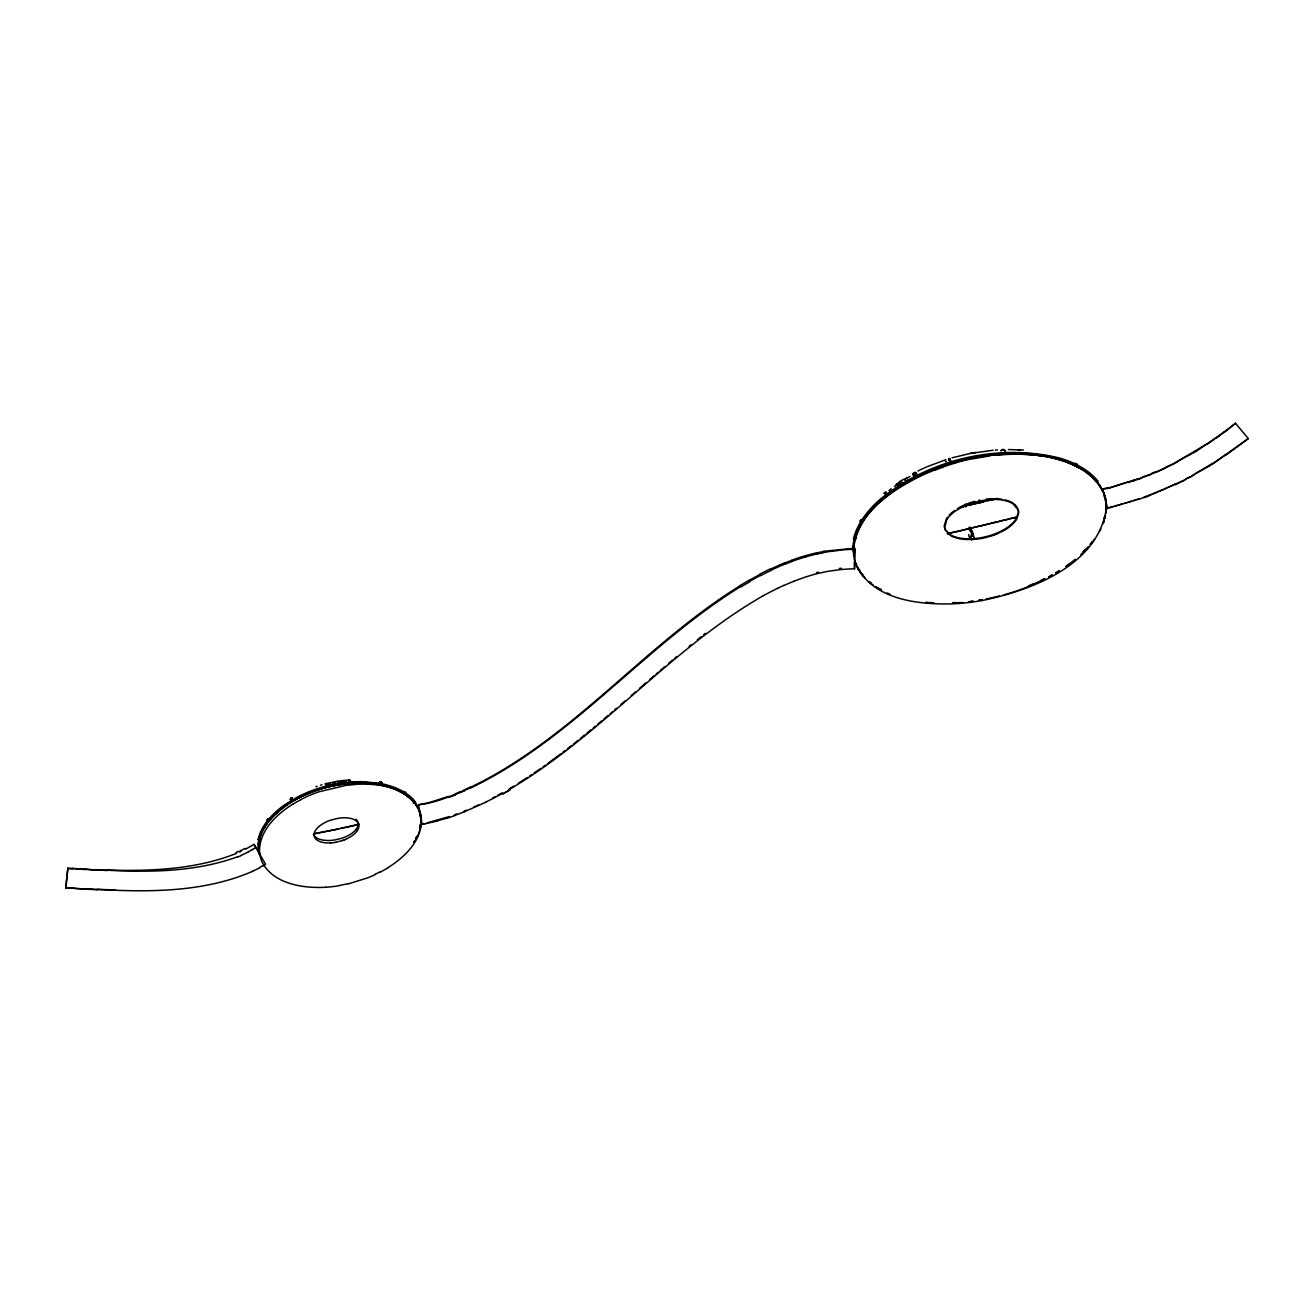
<?xml version="1.0" encoding="UTF-8"?>
<svg xmlns="http://www.w3.org/2000/svg" width="1314" height="1314" viewBox="0 0 1314 1314"><rect width="100%" height="100%" fill="white"/><g stroke="black" fill="none" stroke-linecap="round" stroke-linejoin="round"><path stroke-width="1.5" d="M326.102 785.181C325.658 782.799 326.841 785.148 326.677 783.522L335.596 781.666A49.604 26.608 73.9 0 1 337.797 781.272L341.903 780.68A100.899 95.101 82.3 0 1 344.629 780.368L348.686 780.073L349.31 781.748L348.851 780.007L348.752 781.567M853.016 550.829L852.967 548.168M853.624 545.606L853.607 553.095M853.525 550.763L853.525 548.267M1106.372 508.288L1106.372 505.775A42.574 40.603 -21.1 0 0 1103.152 491.37M854.297 561.85L854.527 568.798L852.408 568.831A146.807 138.923 -24.6 0 0 846.068 569.192A145.443 137.724 -24.7 0 0 841.863 569.471M854.626 552.094L854.773 548.201L823.747 551.289M854.527 568.798L855.217 549.351L850.372 549.449A167.617 158.452 -24.8 0 0 838.381 550.205M915.743 472.712L913.23 474.026L915.579 472.564L913.214 473.828L915.743 472.712L916.646 473.73L914.593 472.991L913.23 474.288A44.364 27.61 71.1 0 0 912.557 474.995M258.168 844.146L258.152 846.035A31.454 30.008 -21.1 0 0 259.252 854.445M258.677 844.114L258.677 847.678A30.83 29.401 -21.1 0 0 259.745 854.314M421.137 822.893L421.219 821.151A31.454 30.008 -21.1 0 0 418.263 807.962M948.708 459.999L948.839 458.701A60.822 3.384 79.1 0 1 949.004 458.652L949.151 458.685A65.7 3.646 79 0 1 949.365 458.898A72.319 4.024 79.1 0 1 949.595 459.144M948.593 460.031L948.675 459.21M852.967 548.201L853.427 543.076M853.016 548.316L853.18 545.77M1106.224 510.817L1106.322 508.14M1105.715 510.85L1105.715 503.377M258.234 844.294L258.349 842.405M258.727 844.261L258.858 842.389M291.741 798.14A29.516 4.665 40.2 0 0 291.15 798.288A32.324 5.059 40.2 0 0 290.854 798.698A33.901 5.272 38.7 0 0 290.542 798.896L290.509 799.569M88.662 889.43L65.7 887.738L67.868 868.127L85.065 869.556M65.897 888.248L67.868 868.127M853.673 545.737L853.936 543.06M1105.912 513.38L1106.158 510.686M913.296 474.37L915.332 472.416L914.133 473.27L916.384 473.401L913.197 473.746L914.593 472.991M267.366 819.87L267.957 819.213A18.659 4.188 21.4 0 1 269.846 818.868A19.858 4.205 19.8 0 1 270.142 818.786A19.431 4.336 21.1 0 0 268.368 819L267.695 819.295A18.002 4.057 21.6 0 0 267.415 819.755L267.333 820.593A17.969 4.057 21.6 0 1 267.859 819.312L268.056 819.197A19.316 4.32 21.1 0 1 270.06 818.885M258.398 842.537L258.628 840.632M420.907 824.502L420.644 826.292L420.956 824.634M258.907 842.52L259.121 840.632M420.398 824.519L419.807 828.149M420.184 826.407L420.464 824.65M914.905 474.633L913.986 475.389M853.476 543.224L854.511 537.902M853.985 543.208L854.396 540.497M258.677 840.779L258.989 838.874M260.73 838.677L258.086 839.547L260.402 839.662M420.316 828.165L420.628 826.26M259.187 840.779L259.499 838.89M855.825 539.036C851.883 538.297 854.527 540.185 856.005 538.165M853.952 540.645L855.003 537.919M854.445 540.645L857.763 530.133M1104.269 518.389L1104.877 515.811M1104.318 518.537L1104.943 515.959M1104.778 518.439L1105.386 515.811M1104.828 518.554L1105.452 515.959M884.141 493.391C887.952 491.732 881.94 493.259 885.16 493.44L884.733 492.684L886.539 493.85L884.848 492.52L886.375 492.192M259.006 838.907L259.466 837.084M259.055 839.005L260.041 835.31M259.548 839.022L259.975 837.133M854.56 538.05L855.283 535.307M350.247 780.713L348.736 780.056L350.608 781.6L350 780.04M860.588 520.558L860.522 521.494M860.506 520.738L860.44 520.935A22.88 4.911 24.2 0 0 860.506 521.625L860.473 521.247M260.024 837.264L261.207 833.602M855.332 535.439L857.27 530.068M855.841 535.471L861.853 522.331M260.09 835.458L261.47 831.746M418.608 833.519L419.215 831.581M325.314 783.85L326.463 784.474L326.677 783.555L327.055 784.951L330.438 784.179M946.441 518.669L944.273 525.551A10.036 9.576 -21.1 0 0 945.111 529.328L949.989 534.519A21.09 20.121 -21.1 0 0 952.223 535.734L953.898 536.441A30.731 29.302 -21.1 0 0 956.658 537.327A36.841 35.133 -21.1 0 0 958.645 537.82A42.196 40.241 -21.1 0 0 960.748 538.198A45.924 43.805 -21.1 0 0 962.948 538.494A51.18 48.815 -21.1 0 0 966.414 538.756L967.597 538.806A61.774 58.916 -21.1 0 0 973.789 538.625L975.054 538.526A71.383 68.082 -21.1 0 0 982.79 537.377L987.931 536.145A71.367 68.065 -21.1 0 0 995.355 533.698L996.554 533.221A61.791 58.933 -21.1 0 0 1002.188 530.577L1003.239 530.002A51.23 48.848 -21.1 0 0 1005.259 528.819A45.924 43.805 -21.1 0 0 1007.181 527.587A42.147 40.192 -21.1 0 0 1008.971 526.306A36.874 35.182 -21.1 0 0 1011.402 524.319A30.682 29.269 -21.1 0 0 1013.488 522.266L1014.687 520.886A21.123 20.137 -21.1 0 0 1016.198 518.784L1018.35 512.575A10.151 9.674 -21.1 0 0 1017.233 507.533L1015.607 505.332M260.763 833.667L266.676 822.909M261.256 833.733L262.816 830.07M326.693 783.62L325.346 783.867L326.759 783.867L325.445 783.982L326.89 784.244L326.003 783.801L326.266 785.509L326.71 783.686L326.447 785.887L326.2 783.965M894.506 486.574L899.63 481.696M381.274 782.487L381.471 782.569A34.098 7.227 -67.7 0 1 382.095 783.243L382.308 783.505A34.706 7.375 -67.5 0 0 381.536 782.618L381.356 782.52A30.846 6.57 -68.5 0 0 380.682 782.306A29.089 6.225 -68.7 0 0 379.91 782.224A28.694 6.127 -68.3 0 1 380.37 782.191A30.255 6.455 -68.5 0 1 380.797 782.224A32.571 6.882 -68.6 0 1 381.635 782.93A32.308 6.849 -68.8 0 0 381.109 782.339M857.319 530.215L858.485 527.456M261.47 831.778L262.324 829.955M885.209 494.409L886.309 493.506M858.535 527.587L859.849 524.828M1099.473 531.628L1100.853 529.016M859.044 527.686L865.302 517.158M416.029 838.858L416.932 836.936M262.866 830.202L264.804 826.555M415.553 838.743L416.439 836.837M859.914 524.976L863.019 519.605M263.326 828.329L265.51 824.798M263.818 828.444L268.45 821.349M946.786 519.572L944.7 527.702A10.036 9.51 -22.8 0 0 945.439 530.183L950.301 535.34A21.09 20.022 -22.2 0 0 952.535 536.539L954.21 537.229M861.426 522.364L868.85 511.852M413.811 842.274L414.945 840.484L413.861 842.389M914.051 475.832L914.922 474.535M357.342 830.563L356.357 831.877A17.657 16.803 -32.7 0 1 355.191 833.191A19.431 18.495 -32.8 0 1 354.271 834.029A23.636 22.437 -33.1 0 1 352.71 835.244A26.066 24.802 -32.9 0 1 351.61 836.065L349.163 837.576A38.172 36.299 -33 0 1 347.159 838.611M863.035 519.638L873.399 506.777M863.561 519.884L867.24 514.595M949.217 458.816L949.332 458.914A65.027 3.614 79 0 0 949.004 458.652L949.053 458.701A61.495 3.416 79 0 1 949.349 458.8L949.431 458.98M265.986 824.946L271.341 817.949M948.971 458.767L948.905 458.865A62.809 3.482 78.8 0 1 949.316 459.358M1092.575 542.041L1094.447 539.315M266.742 823.04L267.99 821.168M1090.489 544.604L1092.509 541.894M867.289 514.743L869.31 512.033M1090.029 544.423L1092.049 541.729M268.056 821.299L279.553 809.523L269.452 819.575M914.002 475.586L914.987 474.403M376.56 784.277C344.794 780.007 311.402 788.104 285.007 806.287A89.138 85.016 -21.1 0 0 283.479 807.404A85.443 81.484 -21.1 0 0 281.968 808.537A81.304 77.542 -21.1 0 0 280.506 809.703A78.298 74.668 -21.1 0 0 279.077 810.886L278.617 811.28A73.485 70.085 -21.1 0 0 277.238 812.463L276.794 812.873A84.539 80.614 -21.1 0 0 275.497 814.089A74.11 70.693 -21.1 0 0 274.642 814.894A73.173 69.79 -21.1 0 0 272.606 816.963L272.212 817.39A65.799 62.76 -21.1 0 0 270.7 819.065L268.253 822.038A60.904 58.079 -21.1 0 0 266.972 823.763L266.676 824.19A54.432 51.903 -21.1 0 0 265.51 825.931A52.511 50.08 -21.1 0 0 264.18 828.099L262.997 830.284A44.561 42.491 -21.1 0 0 261.765 832.912L261.585 833.355A40.734 38.845 -21.1 0 0 260.747 835.54L260.599 835.983A37.252 35.527 -21.1 0 0 259.531 839.909M869.359 512.181L876.307 504.51M269.912 819.772L279.948 809.818M404.597 792.243A14.717 3.975 -50.2 0 1 404.958 792.326A14.569 3.893 -50.2 0 1 405.583 792.835L405.665 792.933A14.569 3.893 -50.2 0 0 405.353 792.556A15.259 4.041 -48 0 0 404.285 792.309A15.111 4.123 -50.1 0 0 403.71 792.276A15.916 4.156 -47.9 0 0 402.823 792.588M871.116 509.454L881.201 499.386L875.929 504.428M1088.222 547.002L1080.864 554.639M1088.288 547.15L1083.426 552.061M871.56 509.651L878.902 502.063M1076.938 464.548L1076.675 464.171A24.67 6.751 -48.1 0 0 1075.887 463.711L1075.575 463.628M1083.032 551.946L1085.495 549.466M1000.874 450.718C1000.89 450.718 1000.118 451.228 1001.219 450.406M274.593 814.762L288.16 803.807M259.844 839.186L258.217 839.531L259.564 839.679M878.951 502.211L884.453 497.25M631.229 695.582L635.401 691.969M639.573 688.355L645.798 682.952M620.75 704.633L624.955 701.003M649.954 679.354L654.093 675.774M656.162 674L658.232 672.226M614.443 710.053L616.545 708.246M660.301 670.452L664.424 666.921M610.222 713.666L612.324 711.86M608.103 715.457L603.865 719.054M668.547 663.422L672.669 659.94M881.251 499.517L886.999 494.606M881.678 499.78L887.393 494.902M601.746 720.844L597.492 724.408M674.739 658.215L676.792 656.491M593.222 727.972L595.357 726.199M591.086 729.73L586.8 733.261M584.664 735.002L580.361 738.501M325.511 784.097L326.841 784.097M689.127 646.324L691.18 644.665M578.193 740.225L573.873 743.675M1075.246 559.337L1066.081 566.449M279.603 809.67L287.799 803.478M697.323 639.721L701.43 636.502M571.705 745.383L567.352 748.783M1226.356 454.825L1248.3 438.58L1235.489 423.256L1216.83 437.792M703.483 634.892L705.519 633.299M562.983 752.15L565.168 750.475M1096.484 481.992L1097.798 480.99L1096.549 481.351M887.049 494.754L890.465 492.586M887.459 495.049C932.398 462.528 990.756 447.86 1045.698 456.467M560.799 753.809L547.577 763.598M281.557 808.11L283.545 806.468M888.987 490.5L891.319 488.792M1224.944 431.304L1207.27 444.313M1225.124 431.797L1235.489 423.256M404.367 794.034A56.174 53.578 -21.1 0 1 405.188 794.576L406.798 795.726A45.152 43.066 -21.1 0 1 409.771 798.14A39.732 37.892 -21.1 0 1 411.758 800.062A38.122 36.349 -21.1 0 1 414.386 803.1L415.553 802.164L413.516 802.575M413.664 802.608L415.388 802.148L413.384 803.33M893.257 490.007L890.087 492.323L910.668 479.364M1066.032 566.334L1069.202 564.034M283.594 806.582L290.033 802.049M283.972 806.895L288.209 803.954A107.682 102.689 -21.1 0 1 295.026 799.832L297.424 798.534A120.083 114.515 -21.1 0 1 304.881 794.904L310.071 792.72M543.142 766.785L545.359 765.191M1216.633 437.299L1195.822 451.589L1175.127 462.577M540.908 768.345L534.19 772.977M914.15 473.155L915.234 472.399L913.197 473.746M1226.159 454.316L1209.882 465.698L1193.424 474.765M895.36 489.564L881.743 499.993A113.743 108.471 -21.1 0 0 879.707 501.8L878.393 503.032A111.821 106.648 -21.1 0 0 877.095 504.248A108.454 103.428 -21.1 0 0 872.824 508.6L871.116 510.489A93.343 89.024 -21.1 0 0 867.93 514.283A87.085 83.045 -21.1 0 0 866.452 516.205A76.688 73.141 -21.1 0 0 860.588 525.222A64.944 61.939 -21.1 0 0 858.617 529.099A56.075 53.48 -21.1 0 0 854.987 539.381M893.684 490.467L900.287 485.934M898.037 484.718L897.199 485.277L896.247 483.93M529.69 775.999L531.94 774.488M1207.073 443.82L1178.395 460.869M898.875 484.16L899.712 483.618M527.423 777.477L518.324 783.292M1212.723 463.908L1248.3 438.58M900.55 483.076L902.258 481.992M1212.526 463.399L1195.526 473.598M387.581 867.93C404.269 857.484 421.613 841.239 421.433 820.051A31.273 29.746 -33.7 0 0 420.743 814.976A31.454 29.877 -33.4 0 0 418.493 808.586L417.409 806.303M293.498 803.708C277.254 813.842 260.5 829.15 259.515 849.567A31.47 29.828 -31 0 0 260.205 856.334L260.615 857.976A31.667 30.058 -31.2 0 0 262.455 862.723C272.934 882.055 297.309 887.18 317.561 887.459A120.74 115.205 -32.7 0 0 325.806 887.246M290.41 799.651A37.4 5.913 37.6 0 1 290.525 799.093A35.002 5.453 38.9 0 1 290.87 798.551L291.002 798.452A31.914 4.993 39.9 0 1 291.182 798.337M740.439 585.518C644.599 644.714 573.233 737.992 470.757 787.217M740.817 586.504C644.878 645.503 573.38 738.583 471.003 787.825M899.991 485.737L903.753 483.815M1055.881 572.888L1059.347 570.736L1055.914 573.003M1096.09 481.663L1097.206 480.99L1095.58 481.45M292.316 800.669L290.049 802.082L292.381 800.801A113.382 108.126 -21.1 0 1 299.576 796.892A120.445 114.86 -21.1 0 1 304.569 794.346A125.816 120.001 -21.1 0 1 312.453 791.127M513.758 786.101L509.142 788.843M260.172 854.264L254.045 844.36L245.587 849.173M509.389 789.451C601.631 735.134 670.337 649.001 763.253 595.702M263.112 865.844L265.609 864.333L254.045 844.36M904.853 480.431L905.724 479.906M903.474 483.601L914.413 477.393A196.476 187.376 -21.1 0 1 926.14 471.923A196.476 187.376 -21.1 0 0 914.462 477.54M903.802 483.946L907.317 481.745A186.161 177.538 -21.1 0 1 918.519 475.898A202.175 192.813 -21.1 0 1 930.394 470.609M910.027 476.522L902.209 480.086A147.562 140.352 -89 0 0 899.532 481.548M252.682 849.583L251.286 850.388M749.128 580.361L760.083 574.349M749.522 581.363L760.478 575.368M502.194 792.835L497.53 795.397M502.424 793.442L493.079 798.501M1194.327 474.912L1192.012 475.553M1048.621 576.961L1052.284 574.941L1048.671 577.109M1192.209 476.079L1187.1 478.181M959.401 507.45L960.452 506.876A61.774 58.916 -21.1 0 1 966.086 504.231L967.285 503.755M959.746 508.354L960.813 507.779A61.774 58.801 -21.8 0 1 966.414 505.069L967.63 504.658A71.367 67.572 -21.9 0 1 975.07 502.227L980.195 500.963A71.367 67.556 -21.5 0 1 987.914 499.878M1002.451 531.283L1003.502 530.708A51.213 48.717 -21.2 0 0 1005.555 529.542A45.924 43.674 -21.2 0 0 1007.46 528.31A42.147 40.044 -21.3 0 0 1009.234 527.013A36.874 35.018 -21.5 0 0 1011.649 524.992A30.682 29.171 -21.2 0 0 1013.767 522.988L1014.966 521.592A21.123 20.071 -21.3 0 0 1016.478 519.506L1018.629 513.314A10.118 9.625 -20.8 0 0 1018.268 510.095L1012.946 503.722A21.123 20.038 -21.3 0 0 1010.712 502.506L1009.037 501.817A30.682 29.089 -21 0 0 1006.294 500.946A36.891 35.182 -23.8 0 0 1004.307 500.437A42.147 39.978 -21.6 0 0 1002.221 500.059A45.924 43.559 -21.5 0 0 1000.02 499.78A51.23 48.585 -21.5 0 0 996.554 499.501L995.355 499.501M294.977 799.684L297.358 798.386A120.083 114.515 -21.1 0 1 304.815 794.773L315.393 790.749A134.34 128.115 -21.1 0 1 326.348 787.267A136.475 130.168 -21.1 0 1 334.774 785.361M1190.812 476.834L1185.704 478.92M259.696 867.766L257.101 869.145A130.349 123.549 -31 0 1 252.6 871.166M492.849 797.894L495.197 796.662M1177.295 462.085L1165.978 467.078M1185.901 479.446L1146.235 496.955L1107.226 508.534L1108.392 507.565M1184.505 480.185L1175.422 484.685M248.395 851.915L247.673 852.277A109.193 103.51 -31.1 0 1 242.4 854.79L240.823 855.447M1174.026 463.793L1153.84 473.171L1142.605 476.966M917.993 470.987L919.899 470.051M1001.761 449.996L1003.732 449.651M485.999 802.115L464.384 811.773M777.625 588.278L783.785 585.42M920.851 469.607L922.789 468.704M1175.209 484.143L1170.331 486.41M1164.877 468.26L1156.435 472.071M771.154 568.831L780.105 564.823M771.564 569.882L780.516 565.891A236.586 223.052 -26.2 0 1 785.033 564.067M252.666 871.313C201.223 893.619 143.259 892.173 88.465 888.921M241.07 851.357L239.526 852.047M478.624 804.907L473.828 807.075M1169.641 486.722L1167.555 487.675M923.758 468.26L926.666 466.946M1164.762 488.89L1166.159 488.282M1156.221 471.496L1151.672 473.401M927.651 466.519L945.866 459.703M1163.366 489.498L1158.505 491.518M236.372 853.41C195.425 869.671 150.469 871.281 106.96 870.082M402.593 792.802L402.922 792.671A15.719 4.106 -47.9 0 1 403.907 792.358L403.973 792.424A14.98 3.975 -48 0 1 405.435 792.736L405.205 792.539M1150.604 474.518L1133.111 481.039M459.588 792.096L455.104 793.886M464.154 811.149L466.585 810.163M996.817 533.927L994.435 534.864M1157.125 492.093L1154.333 493.193M930.46 470.757L934.484 468.999A217.319 207.267 -21.1 0 1 947.049 464.565A223.873 213.509 -21.1 0 1 964.328 459.752A223.873 213.509 -21.1 0 1 986.321 455.63A217.319 207.267 -21.1 0 1 995.092 454.595L999.461 454.201A202.175 192.813 -21.1 0 1 1012.371 453.593M455.334 794.51L459.834 792.72A256.197 243.648 -33.8 0 0 464.351 790.913M237.653 856.744C192.912 873.087 143.998 872.414 97.187 869.671M1153.643 493.473L1151.557 494.278M794.083 581.117L804.398 577.404A183.434 173.596 -25.9 0 1 808.537 576.09A176.782 167.305 -25.9 0 1 814.729 574.251L823.057 572.329A153.639 145.443 -25.3 0 1 829.298 571.114L841.863 569.422M1150.177 494.803L1148.091 495.575M1141.538 478.05L1137.661 479.462M1146.695 496.084L1143.919 497.086M791.389 560.339L795.939 558.713A204.13 193.47 -26.8 0 1 805.104 555.773L816.717 552.767M454.365 814.844L456.829 813.957M454.595 815.468L457.058 814.581A253.93 241.48 -33.6 0 0 464.368 811.691M791.8 561.423L796.366 559.813A204.015 192.435 -25.7 0 1 805.548 556.922M312.666 791.57L315.344 790.601A134.34 128.115 -21.1 0 1 326.398 787.414A136.475 130.168 -21.1 0 1 334.824 785.493M1138.072 478.624L1128.562 482.534M448.32 796.415L432.437 801.573M448.567 797.023L441.75 799.323M315.902 786.708L317.232 786.248M1133.522 480.201L1108.293 488.332M449.421 816.552L426.836 822.925M1139.057 498.762L1136.971 499.451M945.357 461.625L946.376 461.296M1135.592 499.911L1133.506 500.585M342.067 840.664L335.858 842.274M1128.972 481.696L1107.636 488.496L1102.758 488.956L1108.704 487.51M444.69 818.753L447.171 817.965M1131.42 501.225L1127.938 502.293M320.534 785.214L321.93 784.787M1126.541 502.704L1124.456 503.311M332.475 783.785L333.148 783.67A102.016 97.17 72.7 0 1 335.169 783.341L335.858 783.128M956.001 462.857L951.681 464.121A221.491 208.088 -22 0 0 943.156 466.897M952.157 457.798L970.274 453.445M805.548 556.89L817.144 553.867M1122.37 503.903L1118.871 504.872M432.618 802.049L434.918 801.409M437.184 820.954L432.125 822.285M1117.475 505.249L1114.683 505.972M1112.597 506.514L1109.788 507.22M816.388 572.674L818.474 572.165M331.916 785.591L326.217 786.79A136.755 130.431 -21.1 0 0 317.889 789.238M326.266 786.938L329.091 786.248M1014.162 517.601L995.191 522.496M1017.332 516.813L1004.717 520.18M1014.26 517.831L1017.43 517.059M348.341 883.895L367.608 877.867A126.998 121.184 -33.4 0 0 375.426 874.467M1004.635 519.95L980.885 525.961M987.98 500.634L992.875 499.435M1001.892 499.254A45.924 43.805 -21.1 0 0 999.691 498.959A51.23 48.848 -21.1 0 0 996.226 498.696L960.173 507.27M992.973 499.681L997.868 498.482M995.109 522.266L956.986 531.628M978.174 502.999L968.352 505.332M978.257 503.229L983.168 502.047M980.786 525.731L947.427 533.862M960.255 507.5L963.54 506.728M956.904 531.382L947.328 533.615M359.149 824.207L349.885 826.292A333.559 99.01 -11.4 0 1 342.905 827.82L340.589 828.313M359.231 824.436L349.967 826.522A334.939 99.421 -11.4 0 1 343.003 828.05L314.884 833.519M1002.418 449.651L1003.453 449.602A62.218 11.366 -75.1 0 1 1004.257 449.996A67.49 12.286 -75.3 0 1 1004.964 450.817M913.246 473.483L915.283 473.631M978.569 500.355L979.85 500.076M338.339 829.035L314.982 833.749M424.274 823.451L421.695 823.927L424.504 824.059M950.695 461.559L950.465 460.705M421.942 824.584L418.558 804.759L425.539 803.347A108.487 80.877 -7.8 0 0 432.487 801.688M982.116 600.547C1032.361 590.15 1099.703 564.774 1106.618 506.399A42.574 40.537 -20.2 0 0 1103.415 492.027L1099.44 484.603M975.891 452.427L970.488 453.412L993.203 450.242M339.39 782.52L344.104 781.912A92.818 87.677 77.9 0 1 346.108 781.699M346.847 785.164L318.875 791.8A134.028 126.538 -32.3 0 0 313.488 793.82A126.44 116.47 -30.5 0 0 305.636 797.138A120.806 114.072 -31.8 0 0 300.66 799.684M968.861 602.502L964.46 602.978A207.891 198.989 -22.7 0 1 951.418 603.898C917.353 604.621 872.792 599.578 856.186 565.086M839.317 568.486L841.403 568.272M291.363 798.485L292.464 798.551M987.914 499.796L990.444 499.599A61.134 58.457 -23.6 0 1 995.371 499.386M351.741 783.259L348.883 783.341A129.544 123.549 -21.1 0 0 343.25 783.965M999.954 454.907L1004.307 454.595A196.443 188.329 -25 0 1 1017.151 454.217C1041.033 454.447 1066.114 458.274 1086.251 471.972M995.355 450.078L997.507 449.93M351.692 783.128L354.534 783.111A120.083 114.515 -21.1 0 1 362.73 782.848L365.423 782.947A107.682 102.689 -21.1 0 1 373.307 783.571L378.432 784.442M355.256 784.327C377.447 783.095 404.761 786.593 417.704 807.059M884.733 492.684L886.047 493.67L885.324 492.75M1008.511 449.552L1023.475 450.029M1029.223 453.708L1016.708 453.084A196.476 187.376 -21.1 0 0 1008.166 453.215M1020.978 453.297L1016.773 453.231A196.476 187.376 -21.1 0 0 1008.232 453.363A207.908 198.283 -21.1 0 0 999.543 453.856A214.264 204.343 -21.1 0 0 990.772 454.71A221.869 211.603 -21.1 0 0 977.517 456.681A226.222 215.759 -21.1 0 0 955.492 461.543A221.869 211.603 -21.1 0 0 942.631 465.517M115.402 889.923L97.236 889.332M349.064 780.056L350.099 781.124M995.043 498.647L996.226 498.696M362.779 782.996L365.473 783.078A107.682 102.689 -21.1 0 1 373.373 783.719L375.919 784.047M1020.929 453.182L1025.134 453.461M107.14 870.591L95.265 869.589M97.433 889.824L65.7 887.738M97.384 870.18L84.868 869.047M95.446 870.098L72.221 868.373M1020.403 449.831L1017.939 449.717M72.418 868.883L68.065 868.636M1024.936 453.79L1037.058 454.94M930.312 602.42L934.27 603.142M1029.01 454.036L1044.761 456.073M926.074 602.403L930.115 602.781L926.124 602.551M370.877 782.832L381.109 784.442M1037.239 454.48L1029.191 453.593L1041.148 455.005M376.1 783.587L368.232 782.618A113.382 108.126 -21.1 0 0 362.828 782.372A120.445 114.86 -21.1 0 0 357.326 782.388A125.816 120.001 -21.1 0 0 348.9 782.848A133.502 127.327 -21.1 0 0 340.392 783.883A136.755 130.431 -21.1 0 0 331.867 785.46M415.454 802.131L415.503 802.131A38.944 37.153 -21.1 0 0 412.514 798.731M376.067 783.473L378.629 783.982M1040.885 455.317L1048.49 456.763M1041.082 454.874L1044.975 455.63M378.366 784.294L387.959 786.61M1044.926 455.482L1048.72 456.336M1046.634 456.631L1049.41 457.19M380.83 784.754L383.245 785.263M1048.671 456.188L1055.963 457.995M1048.441 456.631L1065.818 461.526M381.044 784.31L385.905 785.542M1050.313 457.387L1053.023 457.995M1052.087 457.403L1059.117 459.227M383.474 784.819L394.808 788.433L388.172 786.035M1053.927 458.208L1055.684 458.652A113.743 108.471 -21.1 0 1 1058.296 459.358L1060.004 459.867A109.292 104.233 -21.1 0 1 1067.362 462.364L1068.923 462.971A95.823 91.389 -21.1 0 1 1074.901 465.599A87.085 83.045 -21.1 0 1 1077.02 466.684A76.688 73.141 -21.1 0 1 1086.021 472.186M385.593 785.838L394.496 788.827M1055.914 457.847L1066.13 461.132M1059.396 458.816L1078.17 466.454M390.143 787.152L392.328 787.891M1062.484 460.261L1080.519 468.31M1003.617 449.618L1004.011 449.749A66.669 12.138 -75.3 0 1 1004.98 450.718M914.495 472.925L916.646 473.73M394.43 788.679L405.697 794.724M1068.923 462.577L1083.114 469.903M394.742 788.285L398.865 790.207M1069.251 462.2L1072.339 463.53M887.016 592.959L890.087 594.257M1009.595 501.357L1010.4 501.718A21.123 20.137 -21.1 0 1 1012.651 502.933L1015.098 504.822M886.441 492.98L885.225 492.241M396.483 789.533L402.265 792.556M398.799 790.075L400.786 791.176M1075.279 464.86L1080.896 467.981M400.721 791.044L407.652 795.446M878.869 588.278L881.579 589.789M881.218 590.15L875.847 586.882M402.577 792.063L407.701 795.561M1080.847 467.833L1083.492 469.574M875.896 587.029L878.491 588.623M403.973 793.475L411.594 799.618M1083.048 469.755L1088.583 473.697M1083.442 469.427L1092.591 476.654M1085.512 471.414L1090.801 475.504M1085.972 471.25L1088.304 472.974M871.018 583.482L873.416 585.354M407.652 795.413L409.229 796.777M1087.91 473.286L1090.111 475.077M869.293 581.527L871.494 583.317M1088.255 472.843L1097.995 482.632M868.817 581.675L871.083 583.613M405.418 792.72L405.287 792.621A14.783 3.942 -48.3 0 0 404.745 792.523M409.18 796.629L410.674 798.041M1090.045 474.929L1092.87 477.36M410.609 797.894L413.302 800.686M1092.115 476.785L1099.752 485.424M1092.164 476.933L1095.892 480.825M411.545 799.47L412.859 800.949M1076.774 464.302L1076.577 464.072A24.802 6.751 -46.9 0 0 1075.723 463.711A25.114 6.784 -46.6 0 0 1073.292 464.039M1094.48 478.444L1102.331 489.777M864.858 578.012L858.469 569.553M356.784 820.215L356.488 819.87A9.182 8.755 -21.1 0 0 355.848 819.246M412.81 800.801L414.025 802.312M413.237 800.538L414.468 802.066M1095.827 480.678L1097.535 482.862M861.803 573.594L863.512 575.778M863.019 575.91L859.849 571.754M349.343 780.056L349.967 781.633L349.623 780.631M413.976 802.164L415.109 803.725M414.419 801.934L415.569 803.495M1097.486 482.714L1099.046 484.965M415.06 803.577L416.095 805.17M415.503 803.347L416.554 804.956M1098.98 484.817L1100.393 487.1M858.945 569.356L860.358 571.639M906.627 477.491L907.481 478.904M416.045 805.022L416.981 806.648M416.505 804.809L417.458 806.451M1100.344 486.968L1101.608 489.301M857.73 567.155L858.995 569.504M857.254 567.336L858.518 569.701M416.932 806.5L417.786 808.159M382.39 783.62L382.308 783.308A34.837 7.424 -67.3 0 0 381.865 782.717L381.898 782.848A35.199 7.506 -67.3 0 1 382.358 783.39M1101.559 489.153L1102.676 491.535M348.998 780.565L349.458 781.124M855.808 562.77L856.712 565.053M418.558 804.759L425.72 803.823A210.585 200.089 -33.6 0 0 432.618 802.066M971.703 536.26L971.177 534.355M970.29 531.332L969.387 527.505M971.062 530.068L970.405 527.243M969.88 529.493L970.143 530.478M969.256 527.325L969.518 528.327M1102.758 488.956L1107.226 508.534M290.575 800.21L290.575 799.618A36.595 5.699 39.1 0 1 290.476 799.06M965.79 507.073L965.347 504.215M965.56 505.282L965.774 506.366M334.906 781.879L335.169 783.325M337.797 781.272L338.027 782.733M816.75 552.948A182.482 172.807 -26.1 0 1 823.763 551.469M784.639 563.065A224.579 212.54 -27.3 0 1 791.422 560.454M780.073 564.741A236.734 224.218 -27.3 0 1 784.573 562.885M759.952 574.087A278.798 264.672 -28.2 0 1 771.039 568.568M740.373 585.42A350.411 331.522 -28.6 0 1 749.079 580.262M509.783 789.928A375.393 359.1 -33.6 0 1 502.802 793.935A375.459 358.738 -33.7 0 0 509.701 789.993M470.658 786.987A265.986 252.255 -33.4 0 1 463.973 789.977M464.105 790.305A256.181 243.402 -33.6 0 1 459.621 792.194M455.268 794.362A237.374 222.263 -31.8 0 1 448.468 796.875M831.269 551.404A171.74 164.743 -28.1 0 1 838.398 550.5M821.825 552.915A174.532 164.792 -25.2 0 1 831.253 551.256M817.177 554.065A182.4 172.003 -25 0 1 821.858 553.063M785.066 564.166A224.431 211.488 -26.2 0 1 791.849 561.554M783.834 585.518A219.701 207.694 -26.4 0 1 794.116 581.215M760.625 575.631A278.601 262.899 -27 0 1 771.679 570.145M777.642 588.327A256.69 242.909 -27.1 0 0 771.482 591.382A278.042 263.342 -27.1 0 0 767.376 593.517A283.955 268.992 -27.1 0 0 763.253 595.718M741.063 586.898A350.214 330.208 -27.5 0 1 749.752 581.79M493.029 798.403A328.714 312.863 -33.8 0 1 485.95 802M470.905 787.595A266.003 252.518 -33.6 0 1 464.22 790.585M455.465 794.855A237.407 222.28 -31.9 0 1 448.682 797.384M454.66 815.649A243.074 231.461 -33.9 0 1 447.236 818.162M441.783 799.405A212.507 201.913 -33.5 0 1 434.934 801.491M444.674 818.671A238.59 226.977 -33.6 0 1 437.151 820.872M432.109 822.17A218.699 209.846 -35.9 0 1 424.488 823.944M245.225 848.384A105.235 84.737 -31.6 0 1 240.758 850.552M239.181 851.127A116.092 95.479 -31.7 0 1 236.06 852.474M255.294 847.76A95.249 89.943 -30.9 0 1 252.567 849.386M262.948 865.565A118.474 112.019 -31 0 1 259.548 867.47M251.188 850.224A100.833 95.314 -30.9 0 1 248.313 851.751M240.938 855.71A119.541 113.562 -30.8 0 1 237.752 857.007M403.776 792.408A15.111 4.106 -49.9 0 1 404.269 792.326M381.323 782.618A31.322 6.652 -68.6 0 0 380.567 782.241A29.319 6.258 -68.5 0 0 380.239 782.323A27.479 5.88 -68.5 0 0 379.5 782.471M380.304 782.109A30.452 6.471 -68.8 0 1 381.109 782.372M379.04 782.783A26.066 5.601 -68.5 0 1 379.845 782.405A25.837 5.502 -68.1 0 0 379.056 782.75M379.204 782.684A26.362 5.634 -68.3 0 1 380.009 782.323M291.33 800.834A38.27 5.929 39.1 0 1 290.969 799.914M290.673 799.7A36.447 5.683 38.9 0 1 290.723 798.863M291.1 799.553A34.854 5.371 40.5 0 1 291.018 798.83M290.952 799.06A32.784 5.092 40.3 0 1 291.38 798.091M290.952 798.403A31.142 4.895 40 0 1 291.445 798.156A29.483 4.632 39.8 0 1 291.938 798.124M292.283 798.222A27.479 4.336 39.8 0 0 292.004 798.189A27.364 4.336 39.9 0 0 291.774 798.222A27.922 4.402 39.8 0 1 292.102 798.239M267.744 819.46A18.593 4.188 21.5 0 1 269.731 818.951A19.858 4.188 19.7 0 1 270.158 818.951M377.184 784.376A89.138 85.016 -21.1 0 1 379.056 784.688A85.443 81.484 -21.1 0 1 380.896 785.033A81.304 77.542 -21.1 0 1 382.703 785.411A78.298 74.668 -21.1 0 1 384.476 785.821L385.068 785.969A73.485 70.085 -21.1 0 1 386.809 786.429L387.384 786.593A79.891 76.196 -21.1 0 1 390.176 787.431A72.943 69.56 -21.1 0 1 391.276 787.809A72.681 69.314 -21.1 0 1 393.412 788.581A63.466 60.543 -21.1 0 1 395.99 789.615A58.884 56.157 -21.1 0 1 397.501 790.272A63.171 60.247 -21.1 0 1 398.947 790.979A62.037 59.163 -21.1 0 1 400.376 791.701L400.836 791.948A54.186 51.673 -21.1 0 1 404.367 794.034M258.086 839.662A36.25 34.575 -21.1 0 1 258.398 838.316A39.469 37.646 -21.1 0 1 258.907 836.492A40.061 38.205 -21.1 0 1 259.351 835.129A43.017 41.03 -21.1 0 1 260.205 832.862A45.382 43.296 -21.1 0 1 261.453 830.152A48.536 46.286 -21.1 0 1 261.913 829.249A50.688 48.339 -21.1 0 1 263.983 825.652A58.374 55.664 -21.1 0 1 268.122 819.903L268.844 819.033A62.908 59.984 -21.1 0 1 270.356 817.308A62.284 59.393 -21.1 0 1 271.538 816.027A65.306 62.284 -21.1 0 1 272.77 814.762A77.526 73.929 -21.1 0 1 274.922 812.676L277.665 810.229A80.187 76.475 -21.1 0 1 279.094 809.03L281.065 807.453A88.679 84.572 -21.1 0 1 283.118 805.909L297.358 797.105A97.351 92.834 -21.1 0 1 299.214 796.153C318.054 786.79 339.078 781.781 360.118 781.666A97.351 92.834 -21.1 0 1 362.188 781.682L378.744 783.177A88.679 84.572 -21.1 0 1 381.241 783.637L383.672 784.162A80.187 76.475 -21.1 0 1 385.478 784.589L388.977 785.558A70.003 66.751 -21.1 0 1 390.685 786.084A75.654 72.139 -21.1 0 1 393.444 787.053A62.284 59.393 -21.1 0 1 395.054 787.661A62.908 59.984 -21.1 0 1 397.14 788.531L398.668 789.221A51.492 49.111 -21.1 0 1 412.596 798.649M312.518 791.274A133.502 127.327 -21.1 0 1 317.939 789.369M259.696 854.166A30.83 29.401 -21.1 0 1 258.628 847.546M334.692 785.378A134.34 128.115 -21.1 0 1 343.184 783.982M299.576 796.892A120.445 114.86 -21.1 0 1 304.618 794.494M348.966 782.996A125.816 120.001 -21.1 0 1 357.375 782.52A120.445 114.86 -21.1 0 1 362.878 782.52M334.758 785.509A134.34 128.115 -21.1 0 1 343.233 784.13M418.493 809.703A30.83 29.401 -21.1 0 1 420.562 817.817M313.373 834.193A6.455 6.159 -21.1 0 0 313.701 834.948A7.178 6.849 -21.1 0 0 314.407 835.983A8.492 8.098 -21.1 0 0 315.344 836.936L316.937 838.053A14.487 13.83 -21.1 0 0 318.382 838.775A17.64 16.819 -21.1 0 0 319.45 839.186A19.299 18.412 -21.1 0 0 320.583 839.547A23.603 22.502 -21.1 0 0 322.423 839.991A25.984 24.769 -21.1 0 0 324.427 840.287L327.268 840.484A37.991 36.234 -21.1 0 0 329.502 840.467A39.978 38.122 -21.1 0 0 332.59 840.237A45.152 43.066 -21.1 0 0 334.955 839.925L341.197 838.431A45.169 43.083 -21.1 0 0 342.708 837.938A39.962 38.122 -21.1 0 0 346.338 836.476A38.024 36.266 -21.1 0 0 348.358 835.474L350.822 834.012A25.984 24.785 -21.1 0 0 351.955 833.24A23.57 22.469 -21.1 0 0 353.482 832.025A19.365 18.478 -21.1 0 0 354.402 831.204A17.608 16.786 -21.1 0 0 355.24 830.349A14.848 14.158 -21.1 0 0 356.291 829.068L356.603 828.641A11.251 10.742 -21.1 0 0 357.359 827.344L357.556 826.9A8.492 8.098 -21.1 0 0 357.999 825.619A7.194 6.866 -21.1 0 0 358.147 824.781A6.455 6.159 -21.1 0 0 357.49 821.25A7.194 6.866 -21.1 0 0 357.047 820.544M348.276 883.599A137.165 130.957 -33.2 0 1 339.833 885.324M339.866 885.587A133.913 127.754 -32.8 0 1 331.407 886.753A126.768 121.512 -34.5 0 1 325.806 887.262M293.564 803.823A113.76 108.159 -32.1 0 1 300.709 799.766M346.863 785.345A127.097 119.705 -32 0 1 355.256 784.524M387.614 867.963A113.875 108.766 -33.7 0 1 380.469 872.036M380.304 871.724A120.937 115.468 -33.6 0 1 375.311 874.204M335.858 842.307A45.333 43.083 -32.6 0 1 333.526 842.668A40.126 38.188 -33.1 0 1 330.455 842.964M330.455 842.915A38.106 36.217 -32.7 0 1 328.221 842.964L325.396 842.816A26.05 24.752 -32.6 0 1 323.425 842.537A23.652 22.453 -32 0 1 321.585 842.11A19.332 18.412 -34 0 1 320.435 841.831A17.673 16.803 -33.2 0 1 319.384 841.403L316.378 839.613A8.492 8.048 -32.5 0 1 315.442 838.661A7.161 6.8 -32.1 0 1 314.752 837.626A6.455 6.127 -31.6 0 1 314.079 834.094A7.161 6.8 -32 0 1 314.243 833.257L314.358 832.83A9.165 8.705 -31.9 0 1 314.867 831.516L315.623 830.202A14.158 13.436 -32 0 1 316.592 828.888L316.97 828.461A18.314 17.361 -32.6 0 1 318.234 827.179A21.632 20.515 -32.5 0 1 319.187 826.325A23.209 21.993 -32.6 0 1 320.238 825.504A27.742 26.346 -32.5 0 1 321.93 824.321L322.538 823.944A34.525 32.751 -32.5 0 1 325.116 822.482L325.806 822.17A38.862 36.923 -32.6 0 1 327.909 821.168L328.664 820.922A43.625 41.358 -32.5 0 1 330.898 820.1L337.107 818.507A43.641 41.375 -32.6 0 1 339.455 818.179L340.227 818.047A38.862 36.874 -32.9 0 1 342.511 817.866L343.266 817.817A34.542 32.784 -33.1 0 1 346.173 817.817L346.88 817.883A27.758 26.296 -32.3 0 1 349.54 818.228A23.241 22.223 -37.6 0 1 350.789 818.441A21.582 20.515 -33.5 0 1 351.955 818.77A17.969 17.049 -32.4 0 1 353.565 819.361A14.865 14.126 -33.1 0 1 354.534 819.805L354.994 820.051A11.268 10.693 -32.6 0 1 356.209 820.856A9.165 8.705 -32.7 0 1 357.227 821.776L357.507 822.088A7.178 6.816 -32.6 0 1 358.213 823.122A6.439 6.11 -33 0 1 358.87 826.67A7.178 6.816 -32.3 0 1 358.722 827.508A8.492 8.048 -32.9 0 1 358.295 828.806L358.098 829.249A11.268 10.709 -32.4 0 1 357.342 830.563M347.142 838.578A40.307 38.287 -32.9 0 1 345.024 839.531M345.106 839.728A39.929 38.467 -34.6 0 1 343.627 840.303M343.545 840.089A45.349 43.034 -32.5 0 1 342.051 840.615M1077.037 464.466A24.999 6.816 -46.7 0 0 1074.655 463.546A25.13 6.8 -46.6 0 0 1073.752 463.76M1074.179 463.711A24.95 6.767 -46.8 0 1 1075.838 463.743M1072.733 464.039A25.311 6.816 -46.5 0 1 1074.376 463.645M1073.012 463.842A25.524 7.046 -47.5 0 1 1073.538 463.711M1004.865 451.113A71.597 12.992 -75.3 0 1 1005.67 452.919M1005.374 452.147A70.053 12.697 -75.5 0 0 1004.553 450.653A66.061 12.007 -75.5 0 0 1003.863 449.848M1004.619 450.472A70.184 12.762 -75.3 0 1 1005.456 451.901M1004.06 450.226A66.998 12.171 -75.5 0 1 1004.52 450.801M1004.093 450.094A61.495 11.218 -75.3 0 0 1003.305 449.634A54.416 9.954 -75.8 0 0 1002.467 449.487M950.334 460.508A86.1 4.78 79.1 0 1 950.86 461.756A84.654 4.698 79.1 0 0 949.907 459.916A77.608 4.271 78.8 0 0 949.661 459.44M950.498 462.134A86.1 4.698 78.8 0 1 951.073 463.711M949.907 459.227A84.769 4.73 79.1 0 1 950.351 460.064M949.677 459.21A82.273 4.566 79.1 0 1 950.876 461.789M949.792 460.376A79.678 4.369 78.8 0 1 950.121 461.099M949.874 459.029A78.134 4.402 79.3 0 0 949.513 458.652A71.482 3.991 79.2 0 0 949.299 458.57A77.608 4.353 79.3 0 1 949.611 458.849M949.431 459.407A73.88 4.057 78.8 0 1 949.71 459.916M861.179 520.393A22.338 4.78 24.1 0 0 860.407 521.132A22.256 4.747 25.5 0 1 861.015 520.18M862.444 519.999A22.371 4.747 23.9 0 0 860.604 520.656A22.387 4.73 23.9 0 1 862.312 520.098M862.066 520.016A22.42 4.665 23.7 0 1 863.265 519.95M862.165 520.213A22.305 4.632 23.7 0 1 863.397 520.18M862.312 519.917A22.354 4.648 23.9 0 1 863.15 519.868M972.442 536.03A133.897 49.587 73.6 0 1 970.619 529.23M972.705 534.157A135.917 49.012 73.6 0 1 971.703 530.396M972.031 535.012A135.014 51.147 73.4 0 1 970.718 530.084M973.033 534.01A135.999 49.324 73.5 0 1 972.278 531.184M969.995 539.611A105.038 37.531 73.5 0 1 968.582 534.486M974.594 539.446A116.486 39.436 73.6 0 1 973.28 534.831M971.112 539.397A113.825 40.865 73.6 0 1 970.29 536.49M971.917 540.169A102.147 34.69 73.7 0 1 970.8 536.243M1085.988 472.235A58.621 55.894 -21.1 0 1 1096.09 481.466M853.377 539.085A57.258 54.597 -21.1 0 1 856.531 529.821L856.81 529.148A65.322 62.3 -21.1 0 1 858.781 525.173A70.578 67.31 -21.1 0 1 859.882 523.186A70.627 67.359 -21.1 0 1 861.081 521.198A76.705 73.141 -21.1 0 1 861.918 519.884A80.055 76.343 -21.1 0 1 862.789 518.57A82.289 78.479 -21.1 0 1 864.645 515.942A89.697 85.541 -21.1 0 1 867.683 512.049L868.226 511.392A100.406 95.758 -21.1 0 1 872.217 506.925A108.865 103.839 -21.1 0 1 874.664 504.395A111.493 106.335 -21.1 0 1 875.945 503.147A117.537 112.101 -21.1 0 1 878.59 500.667C927.356 459.769 996.85 442.933 1058.805 457.83A113.497 108.241 -21.1 0 1 1065.572 459.982A102.18 97.45 -21.1 0 1 1073.456 463.136A82.634 78.807 -21.1 0 1 1085.2 469.607A67.343 64.222 -21.1 0 1 1087.039 470.921A65.322 62.3 -21.1 0 1 1090.489 473.615L1091.031 474.075A57.258 54.597 -21.1 0 1 1097.814 480.973M999.428 595.948A226.222 215.759 -21.1 0 1 986.239 598.954M981.821 599.775A221.869 211.603 -21.1 0 1 978.881 600.284A221.869 211.603 -21.1 0 0 981.87 599.923M972.984 601.171A221.869 211.603 -21.1 0 1 968.566 601.746M959.795 602.6A207.908 198.283 -21.1 0 1 952.551 603.044M856.235 565.234A42.574 40.603 -21.1 0 1 855.315 562.918M926.124 471.89A207.908 198.283 -21.1 0 1 934.27 468.556M934.27 468.589A214.264 204.343 -21.1 0 1 942.631 465.55A221.869 211.603 -21.1 0 1 955.557 461.674M977.452 456.533A221.869 211.603 -21.1 0 1 990.707 454.578A214.264 204.343 -21.1 0 1 999.494 453.708M1033.165 584.418A196.476 187.376 -21.1 0 0 1044.876 578.916A196.476 187.376 -21.1 0 1 1033.215 584.566A207.908 198.283 -21.1 0 1 1025.068 587.9A214.264 204.343 -21.1 0 1 1016.708 590.939A221.869 211.603 -21.1 0 1 1003.847 594.913M1024.986 453.938A186.161 177.538 -21.1 0 0 1012.421 453.724A202.175 192.813 -21.1 0 0 999.511 454.348L995.141 454.726A217.319 207.267 -21.1 0 0 986.371 455.777A223.873 213.509 -21.1 0 0 947.098 464.713A217.319 207.267 -21.1 0 0 934.533 469.131M1032.903 584.007A202.175 192.813 -21.1 0 1 1028.878 585.699M973.033 601.319A221.869 211.603 -21.1 0 1 968.615 601.878M962.768 602.502A214.264 204.343 -21.1 0 1 959.844 602.748M955.541 602.551A202.175 192.813 -21.1 0 1 952.666 602.699M1104.351 496.166A41.949 40.011 -21.1 0 1 1104.959 498.532M1044.63 578.686A186.161 177.538 -21.1 0 1 1040.803 580.574M946.901 517.962A21.09 20.121 -21.1 0 1 947.394 517.273M949.151 515.187A30.731 29.302 -21.1 0 1 951.237 513.133M952.009 512.46A36.841 35.133 -21.1 0 1 952.831 511.803M953.668 511.146A42.196 40.241 -21.1 0 1 954.539 510.505M957.364 508.633A51.18 48.815 -21.1 0 1 958.366 508.025M968.484 503.295A71.383 68.082 -21.1 0 1 974.709 501.307M986.305 499.074A71.367 68.065 -21.1 0 1 987.586 498.926L988.851 498.827A61.791 58.933 -21.1 0 1 992.596 498.647M1004.996 499.878A36.874 35.182 -21.1 0 1 1005.982 500.125A30.682 29.269 -21.1 0 1 1008.741 501.012M982.116 600.514A221.655 212.392 -22.1 0 1 968.861 602.485M856.646 566.301A42.59 40.34 -24.5 0 1 853.459 551.979C855.086 514.02 891.746 489.958 922.691 475.06A207.694 194.998 -22.3 0 1 934.812 469.969M934.895 470.198A214.264 204.228 -22.4 0 1 943.238 467.143M955.951 462.659A225.548 212.967 -22 0 1 973.493 458.438M973.543 458.75A222.066 208.959 -21.5 0 1 986.798 456.484M986.732 455.942A214.182 202.405 -21.9 0 1 999.921 454.48M963.244 539.249A51.18 48.602 -22.1 0 0 966.693 539.512L975.333 539.249A71.367 67.901 -21.9 0 0 983.086 538.214L988.194 536.868A71.629 68.262 -21.7 0 0 994.452 534.946M963.244 539.249A45.924 43.576 -21.8 0 1 961.043 538.954A42.196 40.077 -22.1 0 1 958.941 538.592A36.841 34.985 -22.1 0 1 956.953 538.132A30.731 29.007 -19.7 0 1 954.243 537.163M946.803 519.572A21.09 19.973 -22.4 0 1 948.297 517.486L949.496 516.09A30.715 29.072 -22.4 0 1 951.615 514.07A36.841 34.903 -22.1 0 1 954.013 512.049A42.179 39.946 -22.2 0 1 955.804 510.785A45.908 43.477 -22.2 0 1 957.725 509.553A51.18 48.454 -22.2 0 1 959.828 508.485M1002.418 531.217A61.791 58.621 -21.6 0 1 996.784 533.862M326.677 783.522L326.972 785.476L326.677 783.505M420.266 828.034L419.79 829.807L420.266 828.066M1104.006 521.017L1103.103 523.662L1104.056 521.165M417.786 835.162L416.949 836.969L417.852 835.293M914.216 472.925L913.246 474.124L915.94 472.892L913.214 473.927L914.33 472.876M415.109 802.328L414.009 802.772L415.109 802.328M259.679 839.432L258.349 839.564L259.614 839.564M327.235 785.657L326.348 785.181L327.268 785.739M326.956 784.409L326.02 783.867L326.956 784.409M349.146 780.286L349.409 781.321L349.146 780.286M349.097 780.368L349.36 781.534L349.097 780.368"/></g></svg>
